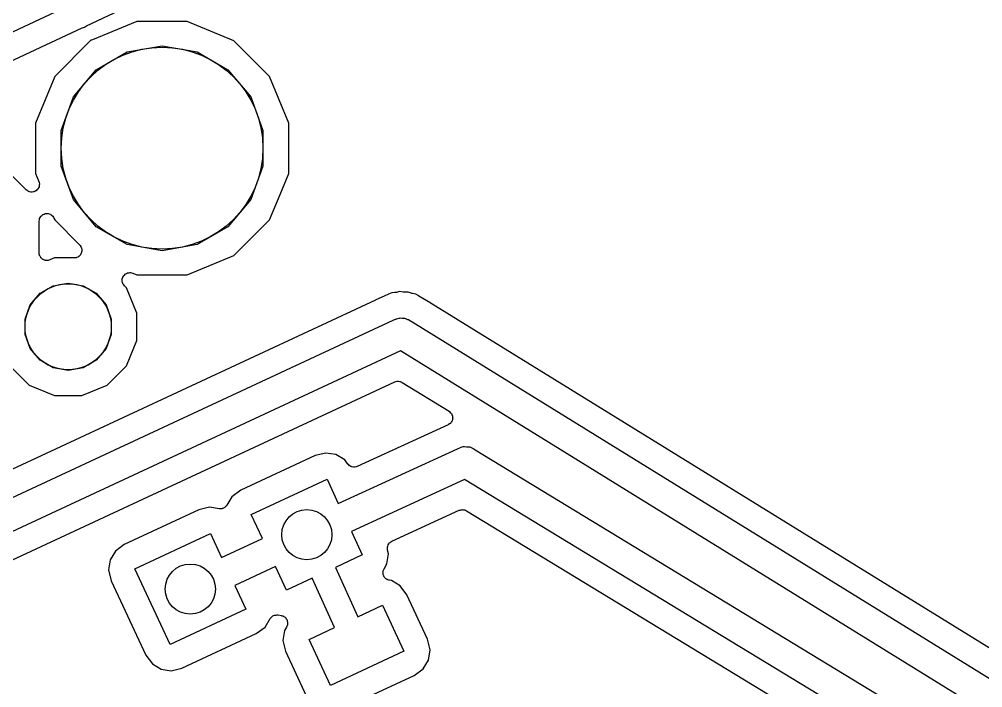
# Model space of a CAD drawing. Extents: x 24 to 196, y -189 to -31.
# Drawn here: x 80.92 to 99.95, y -149.41 to -136.21 of the extents above; entities that cross this region are included whole.
import ezdxf

# ---------------------------------------------------------------- set-up
doc = ezdxf.new("R2010")
doc.units = 0
doc.header["$MEASUREMENT"] = 0
doc.layers.add('BLACK', color=7, linetype='CONTINUOUS')

msp = doc.modelspace()

# ---------------------------------------------------------------- linework, layer by layer
at = {"layer": 'BLACK', "linetype": 'CONTINUOUS'}
for p, q in [((92.9809, -130.735), (80.2652, -136.707)), ((82.2434, -136.339), (93.1028, -131.239)), ((83.2416, -136.255), (82.3665, -136.618)), ((84.2369, -136.255), (83.2416, -136.255)), ((85.1564, -136.636), (84.2369, -136.255)), ((80.6102, -137.106), (82.1633, -136.377)), ((82.1633, -136.377), (82.1635, -136.377)), ((82.1635, -136.377), (82.1637, -136.377)), ((82.1637, -136.377), (82.1891, -136.37)), ((82.1891, -136.37), (82.2046, -136.366)), ((82.2046, -136.366), (82.2052, -136.365)), ((82.2052, -136.365), (82.2246, -136.352)), ((82.2246, -136.352), (82.2434, -136.339)), ((82.3323, -136.626), (81.6182, -137.34)), ((82.3441, -136.623), (82.3323, -136.626)), ((82.3665, -136.618), (82.3441, -136.623)), ((85.8602, -137.34), (85.1564, -136.636)), ((82.4378, -137.206), (83.0467, -136.855)), ((83.0467, -136.855), (83.7392, -136.733)), ((83.7392, -136.733), (84.4317, -136.855)), ((84.4317, -136.855), (85.0406, -137.206)), ((81.9858, -137.745), (82.4378, -137.206)), ((85.0406, -137.206), (85.4926, -137.745)), ((81.6182, -137.34), (81.2373, -138.26)), ((86.2411, -138.26), (85.8602, -137.34)), ((81.7453, -138.406), (81.9858, -137.745)), ((85.4926, -137.745), (85.7331, -138.406)), ((81.2373, -138.26), (81.2373, -139.255)), ((86.2411, -139.255), (86.2411, -138.26)), ((81.7453, -139.109), (81.7453, -138.406)), ((85.7331, -138.406), (85.7331, -139.109)), ((81.0549, -139.581), (80.5943, -139.12)), ((81.9858, -139.77), (81.7453, -139.109)), ((85.7331, -139.109), (85.4926, -139.77)), ((81.2373, -139.255), (81.3035, -139.415)), ((86.0697, -139.669), (86.2411, -139.255)), ((81.2974, -139.539), (81.2876, -139.56)), ((81.3081, -139.519), (81.2974, -139.539)), ((81.3035, -139.415), (81.3085, -139.437)), ((81.3085, -139.516), (81.3081, -139.519)), ((81.3085, -139.437), (81.3145, -139.46)), ((81.3099, -139.513), (81.3085, -139.516)), ((81.3119, -139.489), (81.3099, -139.513)), ((81.315, -139.466), (81.3119, -139.489)), ((81.3145, -139.46), (81.3142, -139.463)), ((81.3142, -139.463), (81.315, -139.466)), ((81.0739, -139.594), (81.0549, -139.581)), ((81.0923, -139.608), (81.0739, -139.594)), ((81.0956, -139.609), (81.0923, -139.608)), ((81.0983, -139.611), (81.0956, -139.609)), ((81.1207, -139.617), (81.0983, -139.611)), ((81.1428, -139.624), (81.1207, -139.617)), ((81.1462, -139.624), (81.1428, -139.624)), ((81.1494, -139.625), (81.1462, -139.624)), ((81.1725, -139.623), (81.1494, -139.625)), ((81.1957, -139.622), (81.1725, -139.623)), ((81.1988, -139.621), (81.1957, -139.622)), ((81.2022, -139.62), (81.1988, -139.621)), ((81.2232, -139.61), (81.2022, -139.62)), ((81.2446, -139.602), (81.2232, -139.61)), ((81.2471, -139.599), (81.2446, -139.602)), ((81.2501, -139.598), (81.2471, -139.599)), ((81.2665, -139.581), (81.2501, -139.598)), ((81.2836, -139.566), (81.2665, -139.581)), ((81.2852, -139.563), (81.2836, -139.566)), ((81.2876, -139.56), (81.2852, -139.563)), ((85.8602, -140.174), (86.0697, -139.669)), ((86.0697, -139.669), (86.0697, -139.669)), ((82.4378, -140.308), (81.9858, -139.77)), ((85.4926, -139.77), (85.0406, -140.308)), ((81.3309, -140.125), (81.3416, -140.104)), ((81.3416, -140.104), (81.3441, -140.102)), ((81.3441, -140.102), (81.3457, -140.099)), ((81.3457, -140.099), (81.3635, -140.084)), ((81.3635, -140.084), (81.3806, -140.068)), ((81.3806, -140.068), (81.3837, -140.067)), ((81.3837, -140.067), (81.3863, -140.065)), ((81.3863, -140.065), (81.4081, -140.057)), ((81.4081, -140.057), (81.4295, -140.048)), ((81.4295, -140.048), (81.4329, -140.048)), ((81.4329, -140.048), (81.436, -140.047)), ((81.436, -140.047), (81.4592, -140.047)), ((81.4592, -140.047), (81.4824, -140.046)), ((81.4824, -140.046), (81.4856, -140.047)), ((81.4856, -140.047), (81.4889, -140.047)), ((81.4889, -140.047), (81.5107, -140.055)), ((81.5107, -140.055), (81.5329, -140.062)), ((81.5329, -140.062), (81.5355, -140.064)), ((81.5355, -140.064), (81.5387, -140.065)), ((81.5387, -140.065), (81.5564, -140.08)), ((81.5564, -140.08), (81.5748, -140.094)), ((81.5748, -140.094), (81.5767, -140.097)), ((81.5767, -140.097), (81.5792, -140.099)), ((81.5792, -140.099), (81.5908, -140.119)), ((81.3101, -140.197), (81.3141, -140.174)), ((81.3101, -140.824), (81.3101, -140.197)), ((81.3141, -140.174), (81.3171, -140.151)), ((81.3171, -140.151), (81.3187, -140.148)), ((81.3187, -140.148), (81.3193, -140.145)), ((81.3193, -140.145), (81.3309, -140.125)), ((81.5908, -140.119), (81.6033, -140.138)), ((81.6033, -140.138), (81.6182, -140.174)), ((81.6182, -140.174), (82.1098, -140.666)), ((85.1564, -140.878), (85.8602, -140.174)), ((83.0467, -140.66), (82.4378, -140.308)), ((85.0406, -140.308), (84.4317, -140.66)), ((82.1098, -140.666), (82.1212, -140.682)), ((82.1212, -140.682), (82.134, -140.698)), ((83.7392, -140.782), (83.0467, -140.66)), ((84.4317, -140.66), (83.7392, -140.782)), ((81.313, -140.84), (81.3101, -140.824)), ((81.3137, -140.857), (81.313, -140.84)), ((81.3175, -140.866), (81.3137, -140.857)), ((81.3193, -140.876), (81.3175, -140.866)), ((81.3276, -140.89), (81.3193, -140.876)), ((82.1128, -140.875), (82.1, -140.891)), ((82.1269, -140.861), (82.1128, -140.875)), ((82.1297, -140.855), (82.1269, -140.861)), ((82.134, -140.85), (82.1297, -140.855)), ((82.134, -140.698), (82.1363, -140.704)), ((82.1408, -140.831), (82.134, -140.85)), ((82.1363, -140.704), (82.1401, -140.709)), ((82.1401, -140.709), (82.1453, -140.729)), ((82.1492, -140.813), (82.1408, -140.831)), ((82.1453, -140.729), (82.1521, -140.747)), ((82.1498, -140.807), (82.1492, -140.813)), ((82.1521, -140.8), (82.1498, -140.807)), ((82.1521, -140.747), (82.1521, -140.754)), ((82.1521, -140.754), (82.1538, -140.761)), ((82.1538, -140.761), (82.1521, -140.78)), ((82.1521, -140.78), (82.1521, -140.8)), ((81.3339, -140.906), (81.3276, -140.89)), ((81.3407, -140.913), (81.3339, -140.906)), ((81.3457, -140.922), (81.3407, -140.913)), ((81.3585, -140.932), (81.3457, -140.922)), ((81.3697, -140.945), (81.3585, -140.932)), ((81.3786, -140.949), (81.3697, -140.945)), ((81.3863, -140.956), (81.3786, -140.949)), ((81.4019, -140.961), (81.3863, -140.956)), ((81.4167, -140.969), (81.4019, -140.961)), ((81.4266, -140.97), (81.4167, -140.969)), ((81.436, -140.974), (81.4266, -140.97)), ((81.4526, -140.974), (81.436, -140.974)), ((81.4691, -140.976), (81.4526, -140.974)), ((81.4789, -140.974), (81.4691, -140.976)), ((81.4889, -140.974), (81.4789, -140.974)), ((81.5046, -140.968), (81.4889, -140.974)), ((81.5208, -140.965), (81.5046, -140.968)), ((81.6132, -140.926), (81.5208, -140.965)), ((82.002, -140.926), (81.6132, -140.926)), ((82.0216, -140.923), (82.002, -140.926)), ((82.0415, -140.921), (82.0216, -140.923)), ((82.0475, -140.918), (82.0415, -140.921)), ((82.0541, -140.917), (82.0475, -140.918)), ((82.0714, -140.907), (82.0541, -140.917)), ((82.0894, -140.899), (82.0714, -140.907)), ((82.0942, -140.894), (82.0894, -140.899)), ((82.1, -140.891), (82.0942, -140.894)), ((84.2369, -141.259), (85.1564, -140.878)), ((82.9936, -141.263), (83.0093, -141.245)), ((83.0093, -141.245), (83.0123, -141.244)), ((83.0123, -141.244), (83.0147, -141.242)), ((83.0147, -141.242), (83.0357, -141.232)), ((83.0357, -141.232), (83.0562, -141.221)), ((83.0562, -141.221), (83.0596, -141.221)), ((83.0596, -141.221), (83.0626, -141.219)), ((83.0626, -141.219), (83.0857, -141.217)), ((83.0857, -141.217), (83.1087, -141.214)), ((83.1087, -141.214), (83.112, -141.215)), ((83.112, -141.215), (83.1154, -141.215)), ((83.1154, -141.215), (83.1377, -141.221)), ((83.1377, -141.221), (83.1604, -141.226)), ((83.1604, -141.226), (83.2416, -141.259)), ((81.588, -141.473), (81.8835, -141.421)), ((81.8835, -141.421), (82.1791, -141.473)), ((82.9502, -141.38), (82.9523, -141.357)), ((82.9511, -141.383), (82.9502, -141.38)), ((82.951, -141.386), (82.9511, -141.383)), ((82.9579, -141.408), (82.951, -141.386)), ((82.9523, -141.357), (82.9533, -141.333)), ((82.9533, -141.333), (82.9546, -141.33)), ((82.9546, -141.33), (82.9549, -141.327)), ((82.9549, -141.327), (82.9647, -141.306)), ((82.9639, -141.431), (82.9579, -141.408)), ((82.9659, -141.434), (82.9639, -141.431)), ((82.9647, -141.306), (82.9735, -141.284)), ((82.9669, -141.437), (82.9659, -141.434)), ((82.981, -141.455), (82.9669, -141.437)), ((82.9735, -141.284), (82.9758, -141.282)), ((82.9758, -141.282), (82.9772, -141.279)), ((82.9772, -141.279), (82.9936, -141.263)), ((83.2416, -141.259), (84.2369, -141.259)), ((81.1353, -141.853), (81.3282, -141.623)), ((81.3282, -141.623), (81.588, -141.473)), ((82.1791, -141.473), (82.4389, -141.623)), ((82.4389, -141.623), (82.6318, -141.853)), ((82.9943, -141.474), (82.981, -141.455)), ((83.0356, -141.515), (82.9943, -141.474)), ((83.2424, -142.015), (83.0356, -141.515)), ((88.2773, -141.611), (88.2138, -141.64)), ((88.3407, -141.609), (88.2773, -141.611)), ((88.3558, -141.606), (88.3407, -141.609)), ((88.3713, -141.605), (88.3558, -141.606)), ((88.4329, -141.59), (88.3713, -141.605)), ((88.5019, -141.601), (88.4329, -141.59)), ((88.5163, -141.6), (88.5019, -141.601)), ((88.5307, -141.602), (88.5163, -141.6)), ((88.6004, -141.6), (88.5307, -141.602)), ((88.6599, -141.622), (88.6004, -141.6)), ((88.6751, -141.625), (88.6599, -141.622)), ((88.6897, -141.63), (88.6751, -141.625)), ((88.7524, -141.639), (88.6897, -141.63)), ((87.9543, -141.76), (79.8121, -145.547)), ((87.9567, -141.759), (87.9543, -141.76)), ((87.9594, -141.758), (87.9567, -141.759)), ((87.9635, -141.755), (87.9594, -141.758)), ((88.1272, -141.68), (87.9635, -141.755)), ((88.1276, -141.68), (88.1272, -141.68)), ((88.1281, -141.68), (88.1276, -141.68)), ((88.2105, -141.641), (88.1281, -141.68)), ((88.2138, -141.64), (88.2105, -141.641)), ((88.8121, -141.676), (88.7524, -141.639)), ((88.8152, -141.677), (88.8121, -141.676)), ((88.8925, -141.725), (88.8152, -141.677)), ((88.893, -141.725), (88.8925, -141.725)), ((88.8934, -141.725), (88.893, -141.725)), ((89.0472, -141.819), (88.8934, -141.725)), ((89.0509, -141.822), (89.0472, -141.819)), ((89.0535, -141.823), (89.0509, -141.822)), ((89.0557, -141.825), (89.0535, -141.823)), ((100.206, -148.707), (89.0557, -141.825)), ((81.0326, -142.135), (81.1353, -141.853)), ((82.6318, -141.853), (82.7344, -142.135)), ((83.2424, -142.555), (83.2424, -142.015)), ((49.3067, -160.294), (88.3073, -142.156)), ((81.0326, -142.435), (81.0326, -142.135)), ((82.7344, -142.135), (82.7344, -142.435)), ((88.3073, -142.156), (88.3214, -142.145)), ((88.3214, -142.145), (88.3557, -142.134)), ((88.3557, -142.134), (88.3638, -142.13)), ((88.3638, -142.13), (88.3809, -142.126)), ((88.3809, -142.126), (88.4234, -142.112)), ((88.4234, -142.112), (88.4326, -142.112)), ((88.4326, -142.112), (88.4415, -142.109)), ((88.4415, -142.109), (88.4861, -142.113)), ((88.4861, -142.113), (88.5309, -142.115)), ((88.5309, -142.115), (88.5394, -142.118)), ((88.5394, -142.118), (88.5486, -142.119)), ((88.5486, -142.119), (88.5892, -142.138)), ((88.5892, -142.138), (88.6056, -142.144)), ((88.6056, -142.144), (88.6133, -142.149)), ((88.6133, -142.149), (88.646, -142.164)), ((88.646, -142.164), (88.6587, -142.177)), ((88.6587, -142.177), (100.099, -149.238)), ((81.1353, -142.717), (81.0326, -142.435)), ((82.7344, -142.435), (82.6318, -142.717)), ((83.0356, -143.055), (83.2424, -142.555)), ((88.4479, -142.763), (49.6665, -160.799)), ((81.3282, -142.947), (81.1353, -142.717)), ((82.6318, -142.717), (82.4389, -142.947)), ((99.8106, -149.776), (88.4479, -142.763)), ((81.588, -143.097), (81.3282, -142.947)), ((82.4389, -142.947), (82.1791, -143.097)), ((80.7315, -143.055), (81.1138, -143.437)), ((81.8835, -143.149), (81.588, -143.097)), ((82.1791, -143.097), (81.8835, -143.149)), ((82.6533, -143.437), (83.0356, -143.055)), ((80.108, -147.202), (88.3395, -143.374)), ((81.1138, -143.437), (81.6132, -143.644)), ((82.1538, -143.644), (82.6533, -143.437)), ((88.3395, -143.374), (88.3608, -143.368)), ((88.3608, -143.368), (88.3817, -143.361)), ((88.3817, -143.361), (88.3862, -143.362)), ((88.3862, -143.362), (88.3906, -143.36)), ((88.3906, -143.36), (88.4126, -143.362)), ((88.4126, -143.362), (88.4346, -143.363)), ((88.4346, -143.363), (88.4388, -143.365)), ((88.4388, -143.365), (88.4433, -143.365)), ((88.4433, -143.365), (88.4633, -143.374)), ((88.4633, -143.374), (88.4838, -143.383)), ((88.4838, -143.383), (89.4093, -143.954)), ((81.6132, -143.644), (82.1538, -143.644)), ((89.4093, -143.954), (89.4131, -143.957)), ((89.4131, -143.957), (89.4176, -143.959)), ((89.4176, -143.959), (89.4328, -143.975)), ((89.4328, -143.975), (89.4489, -143.989)), ((89.4489, -143.989), (89.4512, -143.993)), ((89.4512, -143.993), (89.4548, -143.997)), ((89.4548, -143.997), (89.4637, -144.017)), ((89.4637, -144.017), (89.474, -144.036)), ((89.474, -144.036), (89.4747, -144.041)), ((89.4747, -144.041), (89.4768, -144.045)), ((89.481, -144.098), (89.4753, -144.119)), ((89.4768, -144.045), (89.4785, -144.067)), ((89.4785, -144.067), (89.4816, -144.088)), ((89.4816, -144.088), (89.4806, -144.093)), ((89.4806, -144.093), (89.481, -144.098)), ((89.3927, -144.222), (87.595, -145.044)), ((89.3968, -144.219), (89.3927, -144.222)), ((89.4016, -144.218), (89.3968, -144.219)), ((89.4185, -144.204), (89.4016, -144.218)), ((89.4363, -144.192), (89.4185, -144.204)), ((89.4392, -144.188), (89.4363, -144.192)), ((89.4431, -144.185), (89.4392, -144.188)), ((89.4544, -144.166), (89.4431, -144.185)), ((89.4669, -144.149), (89.4544, -144.166)), ((89.4683, -144.144), (89.4669, -144.149)), ((89.4709, -144.14), (89.4683, -144.144)), ((89.4753, -144.119), (89.4709, -144.14)), ((89.5894, -144.686), (89.6256, -144.674)), ((89.6256, -144.674), (89.6356, -144.67)), ((89.6356, -144.67), (89.6508, -144.666)), ((89.6508, -144.666), (89.6912, -144.652)), ((89.6912, -144.652), (89.7025, -144.652)), ((89.7025, -144.652), (89.7135, -144.649)), ((89.7135, -144.649), (89.756, -144.653)), ((89.756, -144.653), (89.7987, -144.654)), ((89.7987, -144.654), (89.8092, -144.658)), ((89.8092, -144.658), (89.8205, -144.659)), ((89.8205, -144.659), (89.8591, -144.678)), ((89.8591, -144.678), (89.8736, -144.683)), ((89.8736, -144.683), (89.8831, -144.689)), ((86.7643, -144.829), (85.2952, -145.514)), ((86.9754, -144.778), (86.7643, -144.829)), ((87.1752, -144.808), (86.9754, -144.778)), ((87.348, -144.913), (87.1752, -144.808)), ((87.2214, -145.774), (89.577, -144.696)), ((89.577, -144.696), (89.5894, -144.686)), ((89.8831, -144.689), (89.9176, -144.706)), ((89.9176, -144.706), (89.9287, -144.717)), ((89.9287, -144.717), (99.4628, -150.508)), ((87.4087, -144.996), (87.348, -144.913)), ((87.4262, -145.013), (87.4087, -144.996)), ((87.4433, -145.03), (87.4262, -145.013)), ((87.4453, -145.031), (87.4433, -145.03)), ((87.4469, -145.033), (87.4453, -145.031)), ((87.4691, -145.042), (87.4469, -145.033)), ((87.4911, -145.053), (87.4691, -145.042)), ((87.4933, -145.053), (87.4911, -145.053)), ((87.4954, -145.054), (87.4933, -145.053)), ((87.5196, -145.056), (87.4954, -145.054)), ((87.5438, -145.058), (87.5196, -145.056)), ((87.5459, -145.057), (87.5438, -145.058)), ((87.5482, -145.057), (87.5459, -145.057)), ((87.5715, -145.051), (87.5482, -145.057)), ((87.595, -145.044), (87.5715, -145.051)), ((85.5017, -145.993), (86.998, -145.295)), ((86.998, -145.295), (87.2214, -145.774)), ((89.7181, -145.302), (87.479, -146.327)), ((99.1763, -151.047), (89.7181, -145.302)), ((85.2952, -145.514), (85.1198, -145.643)), ((85.0076, -145.825), (84.9951, -145.836)), ((85.0124, -145.817), (85.0076, -145.825)), ((85.019, -145.809), (85.0124, -145.817)), ((85.1198, -145.643), (85.019, -145.809)), ((84.4622, -145.903), (82.9931, -146.588)), ((84.6734, -145.851), (84.4622, -145.903)), ((84.8655, -145.881), (84.6734, -145.851)), ((84.8756, -145.88), (84.8655, -145.881)), ((84.8854, -145.882), (84.8756, -145.88)), ((84.9018, -145.88), (84.8854, -145.882)), ((84.9185, -145.879), (84.9018, -145.88)), ((84.9278, -145.876), (84.9185, -145.879)), ((84.9377, -145.874), (84.9278, -145.876)), ((84.9523, -145.866), (84.9377, -145.874)), ((84.9678, -145.86), (84.9523, -145.866)), ((84.9753, -145.854), (84.9678, -145.86)), ((84.9841, -145.849), (84.9753, -145.854)), ((84.9951, -145.836), (84.9841, -145.849)), ((85.7222, -146.466), (85.5017, -145.993)), ((88.2795, -146.519), (89.6111, -145.91)), ((89.6111, -145.91), (89.6314, -145.904)), ((89.6314, -145.904), (89.6513, -145.898)), ((89.6513, -145.898), (89.6569, -145.898)), ((89.6569, -145.898), (89.6623, -145.896)), ((89.6623, -145.896), (89.6832, -145.898)), ((89.6832, -145.898), (89.7043, -145.899)), ((89.7043, -145.899), (89.7094, -145.901)), ((89.7094, -145.901), (89.715, -145.901)), ((89.715, -145.901), (89.734, -145.91)), ((89.734, -145.91), (89.7536, -145.918)), ((89.7536, -145.918), (98.5152, -151.24)), ((83.1997, -147.066), (84.696, -146.369)), ((84.696, -146.369), (84.9162, -146.841)), ((87.479, -146.327), (87.6958, -146.791)), ((82.9931, -146.588), (82.8178, -146.716)), ((84.9162, -146.841), (85.7222, -146.466)), ((88.2062, -146.59), (88.2212, -146.57)), ((88.2212, -146.57), (88.2359, -146.549)), ((88.2359, -146.549), (88.2369, -146.548)), ((88.2369, -146.548), (88.2375, -146.547)), ((88.2375, -146.547), (88.2586, -146.533)), ((88.2586, -146.533), (88.2795, -146.519)), ((82.8178, -146.716), (82.713, -146.889)), ((88.1825, -146.969), (88.2132, -146.769)), ((88.1912, -146.643), (88.1915, -146.642)), ((88.1932, -146.668), (88.1912, -146.643)), ((88.1914, -146.641), (88.1985, -146.617)), ((88.1915, -146.642), (88.1914, -146.641)), ((88.1949, -146.694), (88.1932, -146.668)), ((88.2132, -146.769), (88.1949, -146.694)), ((88.1985, -146.617), (88.2053, -146.592)), ((88.2053, -146.592), (88.2059, -146.591)), ((88.2059, -146.591), (88.2062, -146.59)), ((82.713, -146.889), (82.6822, -147.089)), ((87.6958, -146.791), (87.1673, -147.038)), ((88.1251, -147.063), (88.1825, -146.969)), ((82.6822, -147.089), (82.7339, -147.3)), ((83.8974, -148.563), (83.1997, -147.066)), ((85.9799, -147.018), (85.1738, -147.393)), ((86.1995, -147.489), (85.9799, -147.018)), ((87.1673, -147.038), (87.6056, -148.013)), ((88.103, -147.145), (88.1056, -147.129)), ((88.105, -147.155), (88.103, -147.145)), ((88.1048, -147.165), (88.105, -147.155)), ((88.1056, -147.129), (88.1059, -147.112)), ((88.1059, -147.112), (88.1096, -147.103)), ((88.1096, -147.103), (88.1111, -147.093)), ((88.1111, -147.093), (88.1191, -147.079)), ((88.1191, -147.079), (88.1251, -147.063)), ((82.7339, -147.3), (83.419, -148.769)), ((86.7069, -147.253), (86.1995, -147.489)), ((87.1451, -148.228), (86.7069, -147.253)), ((88.1101, -147.181), (88.1048, -147.165)), ((88.1134, -147.197), (88.1101, -147.181)), ((88.1186, -147.206), (88.1134, -147.197)), ((88.1218, -147.215), (88.1186, -147.206)), ((88.1322, -147.228), (88.1218, -147.215)), ((88.1408, -147.243), (88.1322, -147.228)), ((88.1486, -147.249), (88.1408, -147.243)), ((88.1549, -147.257), (88.1486, -147.249)), ((88.1691, -147.265), (88.1549, -147.257)), ((88.1821, -147.276), (88.1691, -147.265)), ((88.1916, -147.279), (88.1821, -147.276)), ((88.2002, -147.284), (88.1916, -147.279)), ((88.2165, -147.287), (88.2002, -147.284)), ((88.2322, -147.293), (88.2165, -147.287)), ((88.2712, -147.299), (88.2322, -147.293)), ((88.4439, -147.404), (88.2712, -147.299)), ((85.1738, -147.393), (85.3938, -147.865)), ((88.5725, -147.579), (88.4439, -147.404)), ((88.9824, -148.458), (88.5725, -147.579)), ((85.3938, -147.865), (83.8974, -148.563)), ((87.6056, -148.013), (88.094, -147.785)), ((88.094, -147.785), (88.5166, -148.692)), ((85.7756, -148.215), (85.8765, -148.049)), ((85.8765, -148.049), (85.8831, -148.041)), ((85.8831, -148.041), (85.8879, -148.032)), ((85.8879, -148.032), (85.9004, -148.021)), ((85.9004, -148.021), (85.9114, -148.009)), ((85.9114, -148.009), (85.9202, -148.004)), ((85.9202, -148.004), (85.9277, -147.997)), ((85.9277, -147.997), (85.9432, -147.991)), ((85.9432, -147.991), (85.9578, -147.983)), ((85.9578, -147.983), (85.9677, -147.982)), ((85.9677, -147.982), (85.977, -147.978)), ((85.977, -147.978), (85.9937, -147.978)), ((85.9937, -147.978), (86.0101, -147.975)), ((86.0101, -147.975), (86.0199, -147.977)), ((86.0199, -147.977), (86.0299, -147.977)), ((86.0299, -147.977), (86.0916, -147.987)), ((86.0916, -147.987), (86.1073, -147.992)), ((86.1073, -147.992), (86.1236, -147.995)), ((86.1236, -147.995), (86.1322, -148)), ((86.1322, -148), (86.1417, -148.004)), ((86.1417, -148.004), (86.1547, -148.014)), ((86.1547, -148.014), (86.1689, -148.023)), ((86.1689, -148.023), (86.1751, -148.03)), ((86.1751, -148.03), (86.183, -148.037)), ((86.183, -148.037), (86.1916, -148.051)), ((86.1916, -148.051), (86.202, -148.064)), ((86.202, -148.064), (86.2052, -148.073)), ((86.2052, -148.073), (86.2104, -148.082)), ((86.2104, -148.082), (86.2137, -148.098)), ((86.2137, -148.098), (86.219, -148.114)), ((85.6003, -148.343), (85.7756, -148.215)), ((86.1572, -148.285), (86.1265, -148.484)), ((86.1987, -148.216), (86.1572, -148.285)), ((86.2047, -148.201), (86.1987, -148.216)), ((86.2127, -148.186), (86.2047, -148.201)), ((86.2142, -148.176), (86.2127, -148.186)), ((86.2179, -148.167), (86.2142, -148.176)), ((86.2182, -148.15), (86.2179, -148.167)), ((86.2207, -148.134), (86.2182, -148.15)), ((86.219, -148.114), (86.2188, -148.124)), ((86.2188, -148.124), (86.2207, -148.134)), ((86.6439, -148.462), (87.1451, -148.228)), ((84.1312, -149.028), (85.6003, -148.343)), ((86.1265, -148.484), (86.1781, -148.695)), ((87.0665, -149.368), (86.6439, -148.462)), ((89.0341, -148.669), (88.9824, -148.458)), ((89.0033, -148.869), (89.0341, -148.669)), ((83.419, -148.769), (83.5475, -148.944)), ((86.1781, -148.695), (86.5881, -149.575)), ((88.5166, -148.692), (87.0665, -149.368)), ((88.8985, -149.042), (89.0033, -148.869)), ((83.5475, -148.944), (83.7203, -149.049)), ((83.7203, -149.049), (83.92, -149.08)), ((83.92, -149.08), (84.1312, -149.028)), ((88.7232, -149.17), (88.8985, -149.042)), ((87.3003, -149.834), (88.7232, -149.17))]:
    msp.add_line(p, q, dxfattribs=at)
at = {"layer": 'BLACK'}
for centre, radius in [((83.7392, -138.757), 1.9939), ((81.8835, -142.285), 0.8509), ((86.5987, -146.392), 0.4953), ((84.2967, -147.466), 0.4953)]:
    msp.add_circle(centre, radius, dxfattribs=at)

doc.saveas('drawing.dxf')
